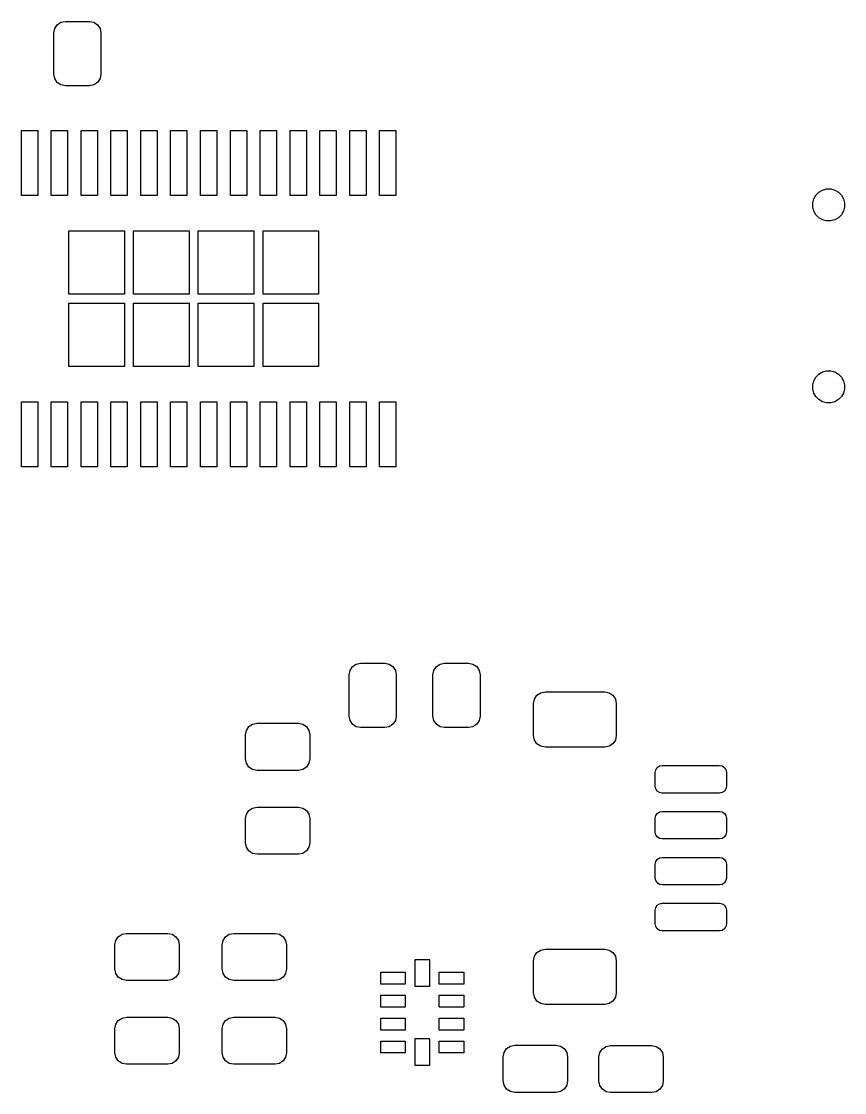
# Model space of a CAD drawing. Header units: millimetres. Extents: x 58.4 to 140.9, y -102.5 to -49.7.
# Drawn here: x 121.09 to 139.01, y -73.03 to -49.72 of the extents above; entities that cross this region are included whole.
import ezdxf

# ---------------------------------------------------------------- set-up
doc = ezdxf.new("R2010")
doc.units = ezdxf.units.MM
doc.layers.add('F.Paste', color=253, linetype='CONTINUOUS', true_color=0xb4a09a)

msp = doc.modelspace()

# ---------------------------------------------------------------- linework, layer by layer
at = {"layer": 'F.Paste', "linetype": 'CONTINUOUS'}
for p, q in [((121.794873, -49.969), (121.813903, -49.873329)), ((121.813903, -49.873329), (121.868096, -49.792223)), ((121.868096, -49.792223), (121.949202, -49.73803)), ((121.949202, -49.73803), (122.044873, -49.719)), ((122.044873, -49.719), (122.569873, -49.719)), ((122.569873, -49.719), (122.665544, -49.73803)), ((122.665544, -49.73803), (122.74665, -49.792223)), ((122.74665, -49.792223), (122.800843, -49.873329)), ((122.800843, -49.873329), (122.819873, -49.969)), ((121.794873, -50.869), (121.794873, -49.969)), ((122.819873, -49.969), (122.819873, -50.869)), ((121.813903, -50.964671), (121.794873, -50.869)), ((121.868096, -51.045777), (121.813903, -50.964671)), ((121.949202, -51.09997), (121.868096, -51.045777)), ((122.74665, -51.045777), (122.665544, -51.09997)), ((122.800843, -50.964671), (122.74665, -51.045777)), ((122.819873, -50.869), (122.800843, -50.964671)), ((122.044873, -51.119), (121.949202, -51.09997)), ((122.569873, -51.119), (122.044873, -51.119)), ((122.665544, -51.09997), (122.569873, -51.119)), ((121.088277, -53.5051), (121.088277, -52.0954)), ((121.088277, -52.0954), (121.443877, -52.0954)), ((121.443877, -52.0954), (121.443877, -53.5051)), ((121.738263, -53.5051), (121.738263, -52.0954)), ((121.738263, -52.0954), (122.093863, -52.0954)), ((122.093863, -52.0954), (122.093863, -53.5051)), ((122.388249, -53.5051), (122.388249, -52.0954)), ((122.388249, -52.0954), (122.743849, -52.0954)), ((122.743849, -52.0954), (122.743849, -53.5051)), ((123.038235, -53.5051), (123.038235, -52.0954)), ((123.038235, -52.0954), (123.393835, -52.0954)), ((123.393835, -52.0954), (123.393835, -53.5051)), ((123.688221, -53.5051), (123.688221, -52.0954)), ((123.688221, -52.0954), (124.043821, -52.0954)), ((124.043821, -52.0954), (124.043821, -53.5051)), ((124.338207, -53.5051), (124.338207, -52.0954)), ((124.338207, -52.0954), (124.693807, -52.0954)), ((124.693807, -52.0954), (124.693807, -53.5051)), ((124.988193, -53.5051), (124.988193, -52.0954)), ((124.988193, -52.0954), (125.343793, -52.0954)), ((125.343793, -52.0954), (125.343793, -53.5051)), ((125.638179, -53.5051), (125.638179, -52.0954)), ((125.638179, -52.0954), (125.993779, -52.0954)), ((125.993779, -52.0954), (125.993779, -53.5051)), ((126.288165, -53.5051), (126.288165, -52.0954)), ((126.288165, -52.0954), (126.643765, -52.0954)), ((126.643765, -52.0954), (126.643765, -53.5051)), ((126.938151, -53.5051), (126.938151, -52.0954)), ((126.938151, -52.0954), (127.293751, -52.0954)), ((127.293751, -52.0954), (127.293751, -53.5051)), ((127.588137, -53.5051), (127.588137, -52.0954)), ((127.588137, -52.0954), (127.943737, -52.0954)), ((127.943737, -52.0954), (127.943737, -53.5051)), ((128.238123, -53.5051), (128.238123, -52.0954)), ((128.238123, -52.0954), (128.593723, -52.0954)), ((128.593723, -52.0954), (128.593723, -53.5051)), ((128.888109, -53.5051), (128.888109, -52.0954)), ((128.888109, -52.0954), (129.243709, -52.0954)), ((129.243709, -52.0954), (129.243709, -53.5051)), ((138.454514, -53.435281), (138.533642, -53.389597)), ((138.533642, -53.389597), (138.621897, -53.365949)), ((138.621897, -53.365949), (138.713265, -53.365949)), ((138.713265, -53.365949), (138.80152, -53.389597)), ((138.80152, -53.389597), (138.880648, -53.435281)), ((121.443877, -53.5051), (121.088277, -53.5051)), ((122.093863, -53.5051), (121.738263, -53.5051)), ((122.743849, -53.5051), (122.388249, -53.5051)), ((123.393835, -53.5051), (123.038235, -53.5051)), ((124.043821, -53.5051), (123.688221, -53.5051)), ((124.693807, -53.5051), (124.338207, -53.5051)), ((125.343793, -53.5051), (124.988193, -53.5051)), ((125.993779, -53.5051), (125.638179, -53.5051)), ((126.643765, -53.5051), (126.288165, -53.5051)), ((127.293751, -53.5051), (126.938151, -53.5051)), ((127.943737, -53.5051), (127.588137, -53.5051)), ((128.593723, -53.5051), (128.238123, -53.5051)), ((129.243709, -53.5051), (128.888109, -53.5051)), ((138.320575, -53.667271), (138.344223, -53.579016)), ((138.344223, -53.579016), (138.389907, -53.499888)), ((138.389907, -53.499888), (138.454514, -53.435281)), ((138.880648, -53.435281), (138.945255, -53.499888)), ((138.945255, -53.499888), (138.990939, -53.579016)), ((138.990939, -53.579016), (139.014587, -53.667271)), ((138.320575, -53.758639), (138.320575, -53.667271)), ((138.344223, -53.846894), (138.320575, -53.758639)), ((138.389907, -53.926022), (138.344223, -53.846894)), ((138.990939, -53.846894), (138.945255, -53.926022)), ((139.014587, -53.758639), (138.990939, -53.846894)), ((139.014587, -53.667271), (139.014587, -53.758639)), ((138.454514, -53.990629), (138.389907, -53.926022)), ((138.533642, -54.036313), (138.454514, -53.990629)), ((138.621897, -54.059961), (138.533642, -54.036313)), ((138.713265, -54.059961), (138.621897, -54.059961)), ((138.80152, -54.036313), (138.713265, -54.059961)), ((138.880648, -53.990629), (138.80152, -54.036313)), ((138.945255, -53.926022), (138.880648, -53.990629)), ((122.1216, -55.653), (122.1216, -54.2782)), ((122.1216, -54.2782), (123.3313, -54.2782)), ((123.3313, -54.2782), (123.3313, -55.653)), ((123.5313, -55.653), (123.5313, -54.2782)), ((123.5313, -54.2782), (124.741, -54.2782)), ((124.741, -54.2782), (124.741, -55.653)), ((124.941, -55.653), (124.941, -54.2782)), ((124.941, -54.2782), (126.1507, -54.2782)), ((126.1507, -54.2782), (126.1507, -55.653)), ((126.3507, -55.653), (126.3507, -54.2782)), ((126.3507, -54.2782), (127.5604, -54.2782)), ((127.5604, -54.2782), (127.5604, -55.653)), ((123.3313, -55.653), (122.1216, -55.653)), ((124.741, -55.653), (123.5313, -55.653)), ((126.1507, -55.653), (124.941, -55.653)), ((127.5604, -55.653), (126.3507, -55.653)), ((122.1216, -57.2278), (122.1216, -55.853)), ((122.1216, -55.853), (123.3313, -55.853)), ((123.3313, -55.853), (123.3313, -57.2278)), ((123.5313, -57.2278), (123.5313, -55.853)), ((123.5313, -55.853), (124.741, -55.853)), ((124.741, -55.853), (124.741, -57.2278)), ((124.941, -57.2278), (124.941, -55.853)), ((124.941, -55.853), (126.1507, -55.853)), ((126.1507, -55.853), (126.1507, -57.2278)), ((126.3507, -57.2278), (126.3507, -55.853)), ((126.3507, -55.853), (127.5604, -55.853)), ((127.5604, -55.853), (127.5604, -57.2278)), ((123.3313, -57.2278), (122.1216, -57.2278)), ((124.741, -57.2278), (123.5313, -57.2278)), ((126.1507, -57.2278), (124.941, -57.2278)), ((127.5604, -57.2278), (126.3507, -57.2278)), ((138.454514, -57.395281), (138.533642, -57.349597)), ((138.533642, -57.349597), (138.621897, -57.325949)), ((138.621897, -57.325949), (138.713265, -57.325949)), ((138.713265, -57.325949), (138.80152, -57.349597)), ((138.80152, -57.349597), (138.880648, -57.395281)), ((138.320575, -57.627271), (138.344223, -57.539016)), ((138.344223, -57.539016), (138.389907, -57.459888)), ((138.389907, -57.459888), (138.454514, -57.395281)), ((138.880648, -57.395281), (138.945255, -57.459888)), ((138.945255, -57.459888), (138.990939, -57.539016)), ((138.990939, -57.539016), (139.014587, -57.627271)), ((138.320575, -57.718639), (138.320575, -57.627271)), ((138.344223, -57.806894), (138.320575, -57.718639)), ((138.389907, -57.886022), (138.344223, -57.806894)), ((138.990939, -57.806894), (138.945255, -57.886022)), ((139.014587, -57.718639), (138.990939, -57.806894)), ((139.014587, -57.627271), (139.014587, -57.718639)), ((121.088277, -59.4106), (121.088277, -58.0009)), ((121.088277, -58.0009), (121.443877, -58.0009)), ((121.443877, -58.0009), (121.443877, -59.4106)), ((121.738263, -59.4106), (121.738263, -58.0009)), ((121.738263, -58.0009), (122.093863, -58.0009)), ((122.093863, -58.0009), (122.093863, -59.4106)), ((122.388249, -59.4106), (122.388249, -58.0009)), ((122.388249, -58.0009), (122.743849, -58.0009)), ((122.743849, -58.0009), (122.743849, -59.4106)), ((123.038235, -59.4106), (123.038235, -58.0009)), ((123.038235, -58.0009), (123.393835, -58.0009)), ((123.393835, -58.0009), (123.393835, -59.4106)), ((123.688221, -59.4106), (123.688221, -58.0009)), ((123.688221, -58.0009), (124.043821, -58.0009)), ((124.043821, -58.0009), (124.043821, -59.4106)), ((124.338207, -59.4106), (124.338207, -58.0009)), ((124.338207, -58.0009), (124.693807, -58.0009)), ((124.693807, -58.0009), (124.693807, -59.4106)), ((124.988193, -59.4106), (124.988193, -58.0009)), ((124.988193, -58.0009), (125.343793, -58.0009)), ((125.343793, -58.0009), (125.343793, -59.4106)), ((125.638179, -59.4106), (125.638179, -58.0009)), ((125.638179, -58.0009), (125.993779, -58.0009)), ((125.993779, -58.0009), (125.993779, -59.4106)), ((126.288165, -59.4106), (126.288165, -58.0009)), ((126.288165, -58.0009), (126.643765, -58.0009)), ((126.643765, -58.0009), (126.643765, -59.4106)), ((126.938151, -59.4106), (126.938151, -58.0009)), ((126.938151, -58.0009), (127.293751, -58.0009)), ((127.293751, -58.0009), (127.293751, -59.4106)), ((127.588137, -59.4106), (127.588137, -58.0009)), ((127.588137, -58.0009), (127.943737, -58.0009)), ((127.943737, -58.0009), (127.943737, -59.4106)), ((128.238123, -59.4106), (128.238123, -58.0009)), ((128.238123, -58.0009), (128.593723, -58.0009)), ((128.593723, -58.0009), (128.593723, -59.4106)), ((128.888109, -59.4106), (128.888109, -58.0009)), ((128.888109, -58.0009), (129.243709, -58.0009)), ((129.243709, -58.0009), (129.243709, -59.4106)), ((138.454514, -57.950629), (138.389907, -57.886022)), ((138.533642, -57.996313), (138.454514, -57.950629)), ((138.621897, -58.019961), (138.533642, -57.996313)), ((138.713265, -58.019961), (138.621897, -58.019961)), ((138.80152, -57.996313), (138.713265, -58.019961)), ((138.880648, -57.950629), (138.80152, -57.996313)), ((138.945255, -57.886022), (138.880648, -57.950629)), ((121.443877, -59.4106), (121.088277, -59.4106)), ((122.093863, -59.4106), (121.738263, -59.4106)), ((122.743849, -59.4106), (122.388249, -59.4106)), ((123.393835, -59.4106), (123.038235, -59.4106)), ((124.043821, -59.4106), (123.688221, -59.4106)), ((124.693807, -59.4106), (124.338207, -59.4106)), ((125.343793, -59.4106), (124.988193, -59.4106)), ((125.993779, -59.4106), (125.638179, -59.4106)), ((126.643765, -59.4106), (126.288165, -59.4106)), ((127.293751, -59.4106), (126.938151, -59.4106)), ((127.943737, -59.4106), (127.588137, -59.4106)), ((128.593723, -59.4106), (128.238123, -59.4106)), ((129.243709, -59.4106), (128.888109, -59.4106)), ((128.226, -63.939), (128.24503, -63.843329)), ((128.24503, -63.843329), (128.299223, -63.762223)), ((128.299223, -63.762223), (128.380329, -63.70803)), ((128.380329, -63.70803), (128.476, -63.689)), ((128.476, -63.689), (129.001, -63.689)), ((129.001, -63.689), (129.096671, -63.70803)), ((129.096671, -63.70803), (129.177777, -63.762223)), ((129.177777, -63.762223), (129.23197, -63.843329)), ((129.23197, -63.843329), (129.251, -63.939)), ((130.051, -63.939), (130.07003, -63.843329)), ((130.07003, -63.843329), (130.124223, -63.762223)), ((130.124223, -63.762223), (130.205329, -63.70803)), ((130.205329, -63.70803), (130.301, -63.689)), ((130.301, -63.689), (130.826, -63.689)), ((130.826, -63.689), (130.921671, -63.70803)), ((130.921671, -63.70803), (131.002777, -63.762223)), ((131.002777, -63.762223), (131.05697, -63.843329)), ((131.05697, -63.843329), (131.076, -63.939)), ((128.226, -64.839), (128.226, -63.939)), ((129.251, -63.939), (129.251, -64.839)), ((130.051, -64.839), (130.051, -63.939)), ((131.076, -63.939), (131.076, -64.839)), ((132.315706, -64.387262), (132.396812, -64.333069)), ((132.396812, -64.333069), (132.492483, -64.314039)), ((132.492483, -64.314039), (133.792483, -64.314039)), ((133.792483, -64.314039), (133.888154, -64.333069)), ((133.888154, -64.333069), (133.96926, -64.387262)), ((132.242483, -64.564039), (132.261513, -64.468368)), ((132.242483, -65.264039), (132.242483, -64.564039)), ((132.261513, -64.468368), (132.315706, -64.387262)), ((133.96926, -64.387262), (134.023453, -64.468368)), ((134.023453, -64.468368), (134.042483, -64.564039)), ((134.042483, -64.564039), (134.042483, -65.264039)), ((126.043023, -65.069223), (126.124129, -65.01503)), ((126.124129, -65.01503), (126.2198, -64.996)), ((126.2198, -64.996), (127.1198, -64.996)), ((127.1198, -64.996), (127.215471, -65.01503)), ((127.215471, -65.01503), (127.296577, -65.069223)), ((128.24503, -64.934671), (128.226, -64.839)), ((128.299223, -65.015777), (128.24503, -64.934671)), ((128.380329, -65.06997), (128.299223, -65.015777)), ((129.177777, -65.015777), (129.096671, -65.06997)), ((129.23197, -64.934671), (129.177777, -65.015777)), ((129.251, -64.839), (129.23197, -64.934671)), ((130.07003, -64.934671), (130.051, -64.839)), ((130.124223, -65.015777), (130.07003, -64.934671)), ((130.205329, -65.06997), (130.124223, -65.015777)), ((131.002777, -65.015777), (130.921671, -65.06997)), ((131.05697, -64.934671), (131.002777, -65.015777)), ((131.076, -64.839), (131.05697, -64.934671)), ((125.9698, -65.246), (125.98883, -65.150329)), ((125.9698, -65.771), (125.9698, -65.246)), ((125.98883, -65.150329), (126.043023, -65.069223)), ((127.296577, -65.069223), (127.35077, -65.150329)), ((127.35077, -65.150329), (127.3698, -65.246)), ((127.3698, -65.246), (127.3698, -65.771)), ((128.476, -65.089), (128.380329, -65.06997)), ((129.001, -65.089), (128.476, -65.089)), ((129.096671, -65.06997), (129.001, -65.089)), ((130.301, -65.089), (130.205329, -65.06997)), ((130.826, -65.089), (130.301, -65.089)), ((130.921671, -65.06997), (130.826, -65.089)), ((132.261513, -65.35971), (132.242483, -65.264039)), ((134.042483, -65.264039), (134.023453, -65.35971)), ((132.315706, -65.440816), (132.261513, -65.35971)), ((132.396812, -65.495009), (132.315706, -65.440816)), ((132.492483, -65.514039), (132.396812, -65.495009)), ((133.792483, -65.514039), (132.492483, -65.514039)), ((133.888154, -65.495009), (133.792483, -65.514039)), ((133.96926, -65.440816), (133.888154, -65.495009)), ((134.023453, -65.35971), (133.96926, -65.440816)), ((125.98883, -65.866671), (125.9698, -65.771)), ((126.043023, -65.947777), (125.98883, -65.866671)), ((126.124129, -66.00197), (126.043023, -65.947777)), ((127.296577, -65.947777), (127.215471, -66.00197)), ((127.35077, -65.866671), (127.296577, -65.947777)), ((127.3698, -65.771), (127.35077, -65.866671)), ((134.903901, -66.006636), (134.936417, -65.957973)), ((134.936417, -65.957973), (134.98508, -65.925457)), ((134.98508, -65.925457), (135.042483, -65.914039)), ((135.042483, -65.914039), (136.292483, -65.914039)), ((136.292483, -65.914039), (136.349886, -65.925457)), ((136.349886, -65.925457), (136.398549, -65.957973)), ((136.398549, -65.957973), (136.431065, -66.006636)), ((126.2198, -66.021), (126.124129, -66.00197)), ((127.1198, -66.021), (126.2198, -66.021)), ((127.215471, -66.00197), (127.1198, -66.021)), ((134.892483, -66.064039), (134.903901, -66.006636)), ((134.892483, -66.364039), (134.892483, -66.064039)), ((136.431065, -66.006636), (136.442483, -66.064039)), ((136.442483, -66.064039), (136.442483, -66.364039)), ((134.903901, -66.421442), (134.892483, -66.364039)), ((134.936417, -66.470105), (134.903901, -66.421442)), ((136.431065, -66.421442), (136.398549, -66.470105)), ((136.442483, -66.364039), (136.431065, -66.421442)), ((134.98508, -66.502621), (134.936417, -66.470105)), ((135.042483, -66.514039), (134.98508, -66.502621)), ((136.292483, -66.514039), (135.042483, -66.514039)), ((136.349886, -66.502621), (136.292483, -66.514039)), ((136.398549, -66.470105), (136.349886, -66.502621)), ((125.98883, -66.975329), (126.043023, -66.894223)), ((126.043023, -66.894223), (126.124129, -66.84003)), ((126.124129, -66.84003), (126.2198, -66.821)), ((126.2198, -66.821), (127.1198, -66.821)), ((127.1198, -66.821), (127.215471, -66.84003)), ((127.215471, -66.84003), (127.296577, -66.894223)), ((127.296577, -66.894223), (127.35077, -66.975329)), ((125.9698, -67.071), (125.98883, -66.975329)), ((125.9698, -67.596), (125.9698, -67.071)), ((127.35077, -66.975329), (127.3698, -67.071)), ((127.3698, -67.071), (127.3698, -67.596)), ((134.892483, -67.064039), (134.903901, -67.006636)), ((134.892483, -67.364039), (134.892483, -67.064039)), ((134.903901, -67.006636), (134.936417, -66.957973)), ((134.936417, -66.957973), (134.98508, -66.925457)), ((134.98508, -66.925457), (135.042483, -66.914039)), ((135.042483, -66.914039), (136.292483, -66.914039)), ((136.292483, -66.914039), (136.349886, -66.925457)), ((136.349886, -66.925457), (136.398549, -66.957973)), ((136.398549, -66.957973), (136.431065, -67.006636)), ((136.431065, -67.006636), (136.442483, -67.064039)), ((136.442483, -67.064039), (136.442483, -67.364039)), ((134.903901, -67.421442), (134.892483, -67.364039)), ((136.442483, -67.364039), (136.431065, -67.421442)), ((125.98883, -67.691671), (125.9698, -67.596)), ((127.3698, -67.596), (127.35077, -67.691671)), ((134.936417, -67.470105), (134.903901, -67.421442)), ((134.98508, -67.502621), (134.936417, -67.470105)), ((135.042483, -67.514039), (134.98508, -67.502621)), ((136.292483, -67.514039), (135.042483, -67.514039)), ((136.349886, -67.502621), (136.292483, -67.514039)), ((136.398549, -67.470105), (136.349886, -67.502621)), ((136.431065, -67.421442), (136.398549, -67.470105)), ((126.043023, -67.772777), (125.98883, -67.691671)), ((126.124129, -67.82697), (126.043023, -67.772777)), ((126.2198, -67.846), (126.124129, -67.82697)), ((127.1198, -67.846), (126.2198, -67.846)), ((127.215471, -67.82697), (127.1198, -67.846)), ((127.296577, -67.772777), (127.215471, -67.82697)), ((127.35077, -67.691671), (127.296577, -67.772777)), ((134.892483, -68.064039), (134.903901, -68.006636)), ((134.892483, -68.364039), (134.892483, -68.064039)), ((134.903901, -68.006636), (134.936417, -67.957973)), ((134.936417, -67.957973), (134.98508, -67.925457)), ((134.98508, -67.925457), (135.042483, -67.914039)), ((135.042483, -67.914039), (136.292483, -67.914039)), ((136.292483, -67.914039), (136.349886, -67.925457)), ((136.349886, -67.925457), (136.398549, -67.957973)), ((136.398549, -67.957973), (136.431065, -68.006636)), ((136.431065, -68.006636), (136.442483, -68.064039)), ((136.442483, -68.064039), (136.442483, -68.364039)), ((134.903901, -68.421442), (134.892483, -68.364039)), ((134.936417, -68.470105), (134.903901, -68.421442)), ((134.98508, -68.502621), (134.936417, -68.470105)), ((135.042483, -68.514039), (134.98508, -68.502621)), ((136.292483, -68.514039), (135.042483, -68.514039)), ((136.349886, -68.502621), (136.292483, -68.514039)), ((136.398549, -68.470105), (136.349886, -68.502621)), ((136.431065, -68.421442), (136.398549, -68.470105)), ((136.442483, -68.364039), (136.431065, -68.421442)), ((134.892483, -69.064039), (134.903901, -69.006636)), ((134.903901, -69.006636), (134.936417, -68.957973)), ((134.936417, -68.957973), (134.98508, -68.925457)), ((134.98508, -68.925457), (135.042483, -68.914039)), ((135.042483, -68.914039), (136.292483, -68.914039)), ((136.292483, -68.914039), (136.349886, -68.925457)), ((136.349886, -68.925457), (136.398549, -68.957973)), ((136.398549, -68.957973), (136.431065, -69.006636)), ((136.431065, -69.006636), (136.442483, -69.064039)), ((134.892483, -69.364039), (134.892483, -69.064039)), ((136.442483, -69.064039), (136.442483, -69.364039)), ((134.903901, -69.421442), (134.892483, -69.364039)), ((134.936417, -69.470105), (134.903901, -69.421442)), ((134.98508, -69.502621), (134.936417, -69.470105)), ((136.398549, -69.470105), (136.349886, -69.502621)), ((136.431065, -69.421442), (136.398549, -69.470105)), ((136.442483, -69.364039), (136.431065, -69.421442)), ((123.14403, -69.722329), (123.198223, -69.641223)), ((123.198223, -69.641223), (123.279329, -69.58703)), ((123.279329, -69.58703), (123.375, -69.568)), ((123.375, -69.568), (124.275, -69.568)), ((124.275, -69.568), (124.370671, -69.58703)), ((124.370671, -69.58703), (124.451777, -69.641223)), ((124.451777, -69.641223), (124.50597, -69.722329)), ((125.48083, -69.722329), (125.535023, -69.641223)), ((125.535023, -69.641223), (125.616129, -69.58703)), ((125.616129, -69.58703), (125.7118, -69.568)), ((125.7118, -69.568), (126.6118, -69.568)), ((126.6118, -69.568), (126.707471, -69.58703)), ((126.707471, -69.58703), (126.788577, -69.641223)), ((126.788577, -69.641223), (126.84277, -69.722329)), ((135.042483, -69.514039), (134.98508, -69.502621)), ((136.292483, -69.514039), (135.042483, -69.514039)), ((136.349886, -69.502621), (136.292483, -69.514039)), ((123.125, -69.818), (123.14403, -69.722329)), ((123.125, -70.343), (123.125, -69.818)), ((124.50597, -69.722329), (124.525, -69.818)), ((124.525, -69.818), (124.525, -70.343)), ((125.4618, -69.818), (125.48083, -69.722329)), ((125.4618, -70.343), (125.4618, -69.818)), ((126.84277, -69.722329), (126.8618, -69.818)), ((126.8618, -69.818), (126.8618, -70.343)), ((132.315706, -69.987262), (132.396812, -69.933069)), ((132.396812, -69.933069), (132.492483, -69.914039)), ((132.492483, -69.914039), (133.792483, -69.914039)), ((133.792483, -69.914039), (133.888154, -69.933069)), ((133.888154, -69.933069), (133.96926, -69.987262)), ((129.662597, -70.142497), (129.664061, -70.138961)), ((129.662597, -70.722497), (129.662597, -70.142497)), ((129.664061, -70.138961), (129.667597, -70.137497)), ((129.667597, -70.137497), (129.967597, -70.137497)), ((129.967597, -70.137497), (129.971133, -70.138961)), ((129.971133, -70.138961), (129.972597, -70.142497)), ((129.972597, -70.142497), (129.972597, -70.722497)), ((132.242483, -70.164039), (132.261513, -70.068368)), ((132.242483, -70.864039), (132.242483, -70.164039)), ((132.261513, -70.068368), (132.315706, -69.987262)), ((133.96926, -69.987262), (134.023453, -70.068368)), ((134.023453, -70.068368), (134.042483, -70.164039)), ((134.042483, -70.164039), (134.042483, -70.864039)), ((123.14403, -70.438671), (123.125, -70.343)), ((124.525, -70.343), (124.50597, -70.438671)), ((125.48083, -70.438671), (125.4618, -70.343)), ((126.8618, -70.343), (126.84277, -70.438671)), ((123.198223, -70.519777), (123.14403, -70.438671)), ((123.279329, -70.57397), (123.198223, -70.519777)), ((123.375, -70.593), (123.279329, -70.57397)), ((124.275, -70.593), (123.375, -70.593)), ((124.370671, -70.57397), (124.275, -70.593)), ((124.451777, -70.519777), (124.370671, -70.57397)), ((124.50597, -70.438671), (124.451777, -70.519777)), ((125.535023, -70.519777), (125.48083, -70.438671)), ((125.616129, -70.57397), (125.535023, -70.519777)), ((125.7118, -70.593), (125.616129, -70.57397)), ((126.6118, -70.593), (125.7118, -70.593)), ((126.707471, -70.57397), (126.6118, -70.593)), ((126.788577, -70.519777), (126.707471, -70.57397)), ((126.84277, -70.438671), (126.788577, -70.519777)), ((128.912597, -70.417497), (128.914061, -70.413961)), ((128.912597, -70.667497), (128.912597, -70.417497)), ((128.914061, -70.413961), (128.917597, -70.412497)), ((128.917597, -70.412497), (129.442597, -70.412497)), ((129.442597, -70.412497), (129.446133, -70.413961)), ((129.446133, -70.413961), (129.447597, -70.417497)), ((129.447597, -70.417497), (129.447597, -70.667497)), ((130.187597, -70.417497), (130.189061, -70.413961)), ((130.187597, -70.667497), (130.187597, -70.417497)), ((130.189061, -70.413961), (130.192597, -70.412497)), ((130.192597, -70.412497), (130.717597, -70.412497)), ((130.717597, -70.412497), (130.721133, -70.413961)), ((130.721133, -70.413961), (130.722597, -70.417497)), ((130.722597, -70.417497), (130.722597, -70.667497)), ((128.914061, -70.671033), (128.912597, -70.667497)), ((128.917597, -70.672497), (128.914061, -70.671033)), ((129.442597, -70.672497), (128.917597, -70.672497)), ((129.446133, -70.671033), (129.442597, -70.672497)), ((129.447597, -70.667497), (129.446133, -70.671033)), ((129.664061, -70.726033), (129.662597, -70.722497)), ((129.667597, -70.727497), (129.664061, -70.726033)), ((129.967597, -70.727497), (129.667597, -70.727497)), ((129.971133, -70.726033), (129.967597, -70.727497)), ((129.972597, -70.722497), (129.971133, -70.726033)), ((130.189061, -70.671033), (130.187597, -70.667497)), ((130.192597, -70.672497), (130.189061, -70.671033)), ((130.717597, -70.672497), (130.192597, -70.672497)), ((130.721133, -70.671033), (130.717597, -70.672497)), ((130.722597, -70.667497), (130.721133, -70.671033)), ((132.261513, -70.95971), (132.242483, -70.864039)), ((134.042483, -70.864039), (134.023453, -70.95971)), ((128.912597, -70.917497), (128.914061, -70.913961)), ((128.912597, -71.167497), (128.912597, -70.917497)), ((128.914061, -70.913961), (128.917597, -70.912497)), ((128.917597, -70.912497), (129.442597, -70.912497)), ((129.442597, -70.912497), (129.446133, -70.913961)), ((129.446133, -70.913961), (129.447597, -70.917497)), ((129.447597, -70.917497), (129.447597, -71.167497)), ((130.187597, -70.917497), (130.189061, -70.913961)), ((130.187597, -71.167497), (130.187597, -70.917497)), ((130.189061, -70.913961), (130.192597, -70.912497)), ((130.192597, -70.912497), (130.717597, -70.912497)), ((130.717597, -70.912497), (130.721133, -70.913961)), ((130.721133, -70.913961), (130.722597, -70.917497)), ((130.722597, -70.917497), (130.722597, -71.167497)), ((132.315706, -71.040816), (132.261513, -70.95971)), ((132.396812, -71.095009), (132.315706, -71.040816)), ((132.492483, -71.114039), (132.396812, -71.095009)), ((133.888154, -71.095009), (133.792483, -71.114039)), ((133.96926, -71.040816), (133.888154, -71.095009)), ((134.023453, -70.95971), (133.96926, -71.040816)), ((128.914061, -71.171033), (128.912597, -71.167497)), ((128.917597, -71.172497), (128.914061, -71.171033)), ((129.442597, -71.172497), (128.917597, -71.172497)), ((129.446133, -71.171033), (129.442597, -71.172497)), ((129.447597, -71.167497), (129.446133, -71.171033)), ((130.189061, -71.171033), (130.187597, -71.167497)), ((130.192597, -71.172497), (130.189061, -71.171033)), ((130.717597, -71.172497), (130.192597, -71.172497)), ((130.721133, -71.171033), (130.717597, -71.172497)), ((130.722597, -71.167497), (130.721133, -71.171033)), ((133.792483, -71.114039), (132.492483, -71.114039)), ((123.125, -71.643), (123.14403, -71.547329)), ((123.14403, -71.547329), (123.198223, -71.466223)), ((123.198223, -71.466223), (123.279329, -71.41203)), ((123.279329, -71.41203), (123.375, -71.393)), ((123.375, -71.393), (124.275, -71.393)), ((124.275, -71.393), (124.370671, -71.41203)), ((124.370671, -71.41203), (124.451777, -71.466223)), ((124.451777, -71.466223), (124.50597, -71.547329)), ((124.50597, -71.547329), (124.525, -71.643)), ((125.4618, -71.643), (125.48083, -71.547329)), ((125.48083, -71.547329), (125.535023, -71.466223)), ((125.535023, -71.466223), (125.616129, -71.41203)), ((125.616129, -71.41203), (125.7118, -71.393)), ((125.7118, -71.393), (126.6118, -71.393)), ((126.6118, -71.393), (126.707471, -71.41203)), ((126.707471, -71.41203), (126.788577, -71.466223)), ((126.788577, -71.466223), (126.84277, -71.547329)), ((126.84277, -71.547329), (126.8618, -71.643)), ((128.912597, -71.417497), (128.914061, -71.413961)), ((128.912597, -71.667497), (128.912597, -71.417497)), ((128.914061, -71.413961), (128.917597, -71.412497)), ((128.917597, -71.412497), (129.442597, -71.412497)), ((129.442597, -71.412497), (129.446133, -71.413961)), ((129.446133, -71.413961), (129.447597, -71.417497)), ((129.447597, -71.417497), (129.447597, -71.667497)), ((130.187597, -71.417497), (130.189061, -71.413961)), ((130.187597, -71.667497), (130.187597, -71.417497)), ((130.189061, -71.413961), (130.192597, -71.412497)), ((130.192597, -71.412497), (130.717597, -71.412497)), ((130.717597, -71.412497), (130.721133, -71.413961)), ((130.721133, -71.413961), (130.722597, -71.417497)), ((130.722597, -71.417497), (130.722597, -71.667497)), ((123.125, -72.168), (123.125, -71.643)), ((124.525, -71.643), (124.525, -72.168)), ((125.4618, -72.168), (125.4618, -71.643)), ((126.8618, -71.643), (126.8618, -72.168)), ((128.914061, -71.671033), (128.912597, -71.667497)), ((128.917597, -71.672497), (128.914061, -71.671033)), ((129.442597, -71.672497), (128.917597, -71.672497)), ((129.446133, -71.671033), (129.442597, -71.672497)), ((129.447597, -71.667497), (129.446133, -71.671033)), ((130.189061, -71.671033), (130.187597, -71.667497)), ((130.192597, -71.672497), (130.189061, -71.671033)), ((130.717597, -71.672497), (130.192597, -71.672497)), ((130.721133, -71.671033), (130.717597, -71.672497)), ((130.722597, -71.667497), (130.721133, -71.671033)), ((128.912597, -71.917497), (128.914061, -71.913961)), ((128.912597, -72.167497), (128.912597, -71.917497)), ((128.914061, -71.913961), (128.917597, -71.912497)), ((128.917597, -71.912497), (129.442597, -71.912497)), ((129.442597, -71.912497), (129.446133, -71.913961)), ((129.446133, -71.913961), (129.447597, -71.917497)), ((129.447597, -71.917497), (129.447597, -72.167497)), ((129.662597, -71.862497), (129.664061, -71.858961)), ((129.662597, -72.442497), (129.662597, -71.862497)), ((129.664061, -71.858961), (129.667597, -71.857497)), ((129.667597, -71.857497), (129.967597, -71.857497)), ((129.967597, -71.857497), (129.971133, -71.858961)), ((129.971133, -71.858961), (129.972597, -71.862497)), ((129.972597, -71.862497), (129.972597, -72.442497)), ((130.187597, -71.917497), (130.189061, -71.913961)), ((130.187597, -72.167497), (130.187597, -71.917497)), ((130.189061, -71.913961), (130.192597, -71.912497)), ((130.192597, -71.912497), (130.717597, -71.912497)), ((130.717597, -71.912497), (130.721133, -71.913961)), ((130.721133, -71.913961), (130.722597, -71.917497)), ((130.722597, -71.917497), (130.722597, -72.167497)), ((131.655423, -72.077723), (131.736529, -72.02353)), ((131.736529, -72.02353), (131.8322, -72.0045)), ((131.8322, -72.0045), (132.7322, -72.0045)), ((132.7322, -72.0045), (132.827871, -72.02353)), ((132.827871, -72.02353), (132.908977, -72.077723)), ((133.739223, -72.082182), (133.820329, -72.027989)), ((133.820329, -72.027989), (133.916, -72.008959)), ((133.916, -72.008959), (134.816, -72.008959)), ((134.816, -72.008959), (134.911671, -72.027989)), ((134.911671, -72.027989), (134.992777, -72.082182)), ((123.14403, -72.263671), (123.125, -72.168)), ((123.198223, -72.344777), (123.14403, -72.263671)), ((124.50597, -72.263671), (124.451777, -72.344777)), ((124.525, -72.168), (124.50597, -72.263671)), ((125.48083, -72.263671), (125.4618, -72.168)), ((125.535023, -72.344777), (125.48083, -72.263671)), ((126.84277, -72.263671), (126.788577, -72.344777)), ((126.8618, -72.168), (126.84277, -72.263671)), ((128.914061, -72.171033), (128.912597, -72.167497)), ((128.917597, -72.172497), (128.914061, -72.171033)), ((129.442597, -72.172497), (128.917597, -72.172497)), ((129.446133, -72.171033), (129.442597, -72.172497)), ((129.447597, -72.167497), (129.446133, -72.171033)), ((130.189061, -72.171033), (130.187597, -72.167497)), ((130.192597, -72.172497), (130.189061, -72.171033)), ((130.717597, -72.172497), (130.192597, -72.172497)), ((130.721133, -72.171033), (130.717597, -72.172497)), ((130.722597, -72.167497), (130.721133, -72.171033)), ((131.5822, -72.2545), (131.60123, -72.158829)), ((131.5822, -72.7795), (131.5822, -72.2545)), ((131.60123, -72.158829), (131.655423, -72.077723)), ((132.908977, -72.077723), (132.96317, -72.158829)), ((132.96317, -72.158829), (132.9822, -72.2545)), ((132.9822, -72.2545), (132.9822, -72.7795)), ((133.666, -72.258959), (133.68503, -72.163288)), ((133.666, -72.783959), (133.666, -72.258959)), ((133.68503, -72.163288), (133.739223, -72.082182)), ((134.992777, -72.082182), (135.04697, -72.163288)), ((135.04697, -72.163288), (135.066, -72.258959)), ((135.066, -72.258959), (135.066, -72.783959)), ((123.279329, -72.39897), (123.198223, -72.344777)), ((123.375, -72.418), (123.279329, -72.39897)), ((124.275, -72.418), (123.375, -72.418)), ((124.370671, -72.39897), (124.275, -72.418)), ((124.451777, -72.344777), (124.370671, -72.39897)), ((125.616129, -72.39897), (125.535023, -72.344777)), ((125.7118, -72.418), (125.616129, -72.39897)), ((126.6118, -72.418), (125.7118, -72.418)), ((126.707471, -72.39897), (126.6118, -72.418)), ((126.788577, -72.344777), (126.707471, -72.39897)), ((129.664061, -72.446033), (129.662597, -72.442497)), ((129.667597, -72.447497), (129.664061, -72.446033)), ((129.967597, -72.447497), (129.667597, -72.447497)), ((129.971133, -72.446033), (129.967597, -72.447497)), ((129.972597, -72.442497), (129.971133, -72.446033)), ((131.60123, -72.875171), (131.5822, -72.7795)), ((131.655423, -72.956277), (131.60123, -72.875171)), ((131.736529, -73.01047), (131.655423, -72.956277)), ((132.908977, -72.956277), (132.827871, -73.01047)), ((132.96317, -72.875171), (132.908977, -72.956277)), ((132.9822, -72.7795), (132.96317, -72.875171)), ((133.68503, -72.87963), (133.666, -72.783959)), ((133.739223, -72.960736), (133.68503, -72.87963)), ((133.820329, -73.014929), (133.739223, -72.960736)), ((134.992777, -72.960736), (134.911671, -73.014929)), ((135.04697, -72.87963), (134.992777, -72.960736)), ((135.066, -72.783959), (135.04697, -72.87963)), ((131.8322, -73.0295), (131.736529, -73.01047)), ((132.7322, -73.0295), (131.8322, -73.0295)), ((132.827871, -73.01047), (132.7322, -73.0295)), ((133.916, -73.033959), (133.820329, -73.014929)), ((134.816, -73.033959), (133.916, -73.033959)), ((134.911671, -73.014929), (134.816, -73.033959))]:
    msp.add_line(p, q, dxfattribs=at)

doc.saveas('drawing.dxf')
